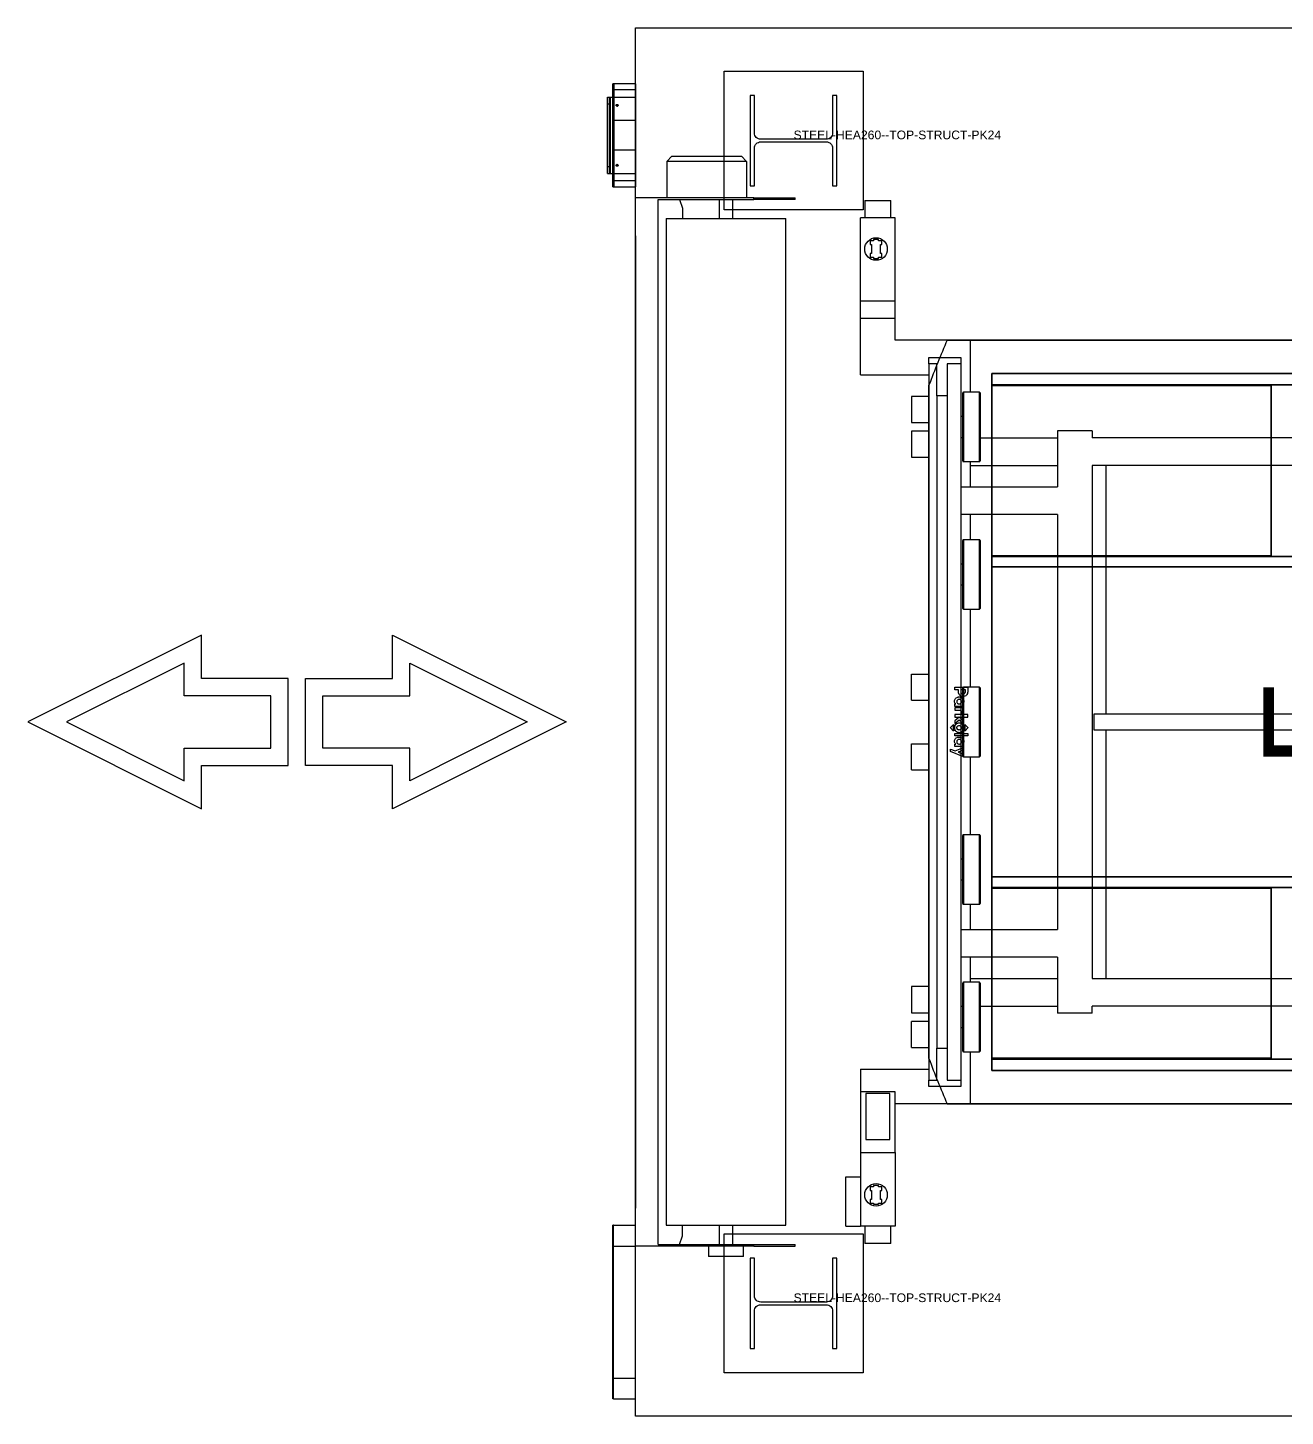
# Model space of a CAD drawing. Header units: millimetres. Extents: x 1310 to 4737, y 978 to 6132.
# Drawn here: x 2028.2 to 2390.4, y 3275 to 3675 of the extents above; entities that cross this region are included whole.
import ezdxf

# ---------------------------------------------------------------- set-up
doc = ezdxf.new("R2010")
doc.units = ezdxf.units.MM
doc.linetypes.add('PHANTOM', pattern=[12.7, 6.35, -1.27, 1.27, -1.27, 1.27, -1.27])
for name, color, linetype in [('PK24-EQUIPMENT', 150, 'Continuous'), ('PK24-LABEL', 7, 'Continuous'), ('PK24-LOGO', 7, 'Continuous'), ('PK24E', 7, 'Continuous'), ('PK24E-STRUCT-STEEL', 254, 'Continuous'), ('PKE24E-HIDDEN', 7, 'Continuous'), ('TEMEL', 3, 'Continuous')]:
    doc.layers.add(name, color=color, linetype=linetype)
for name, color, linetype, true_color in [('PK24-SYS-ROOM', 8, 'Continuous', 0x808080), ('PK24E-COMP-PALLET', 132, 'Continuous', 0x00b7c8), ('PK24E-HELPER', 253, 'PHANTOM', 0xa1a1a1), ('PK24E-SYS-LIFT', 31, 'Continuous', 0xffcc5a)]:
    doc.layers.add(name, color=color, linetype=linetype, true_color=true_color)
doc.styles.add('Impact', font='impact.ttf', dxfattribs={"height": 5})
doc.styles.get("Standard").update_dxf_attribs({"font": 'arial.ttf'})

# ---------------------------------------------------------------- blocks, each defined once
blk = doc.blocks.new('STEEL-HEA260--TOP-STRUCT-PK24')
at = {"layer": 'PK24E-STRUCT-STEEL', "color": 8, "true_color": 0x808080}
blk.add_lwpolyline([(11.25, 13), (11.25, 2.175, -0.4142136), (9.45, 0.375), (-9.45, 0.375, -0.4142136), (-11.25, 2.175), (-11.25, 13), (-12.5, 13), (-12.5, -13), (-11.25, -13), (-11.25, -2.175, -0.4142136), (-9.45, -0.375), (9.45, -0.375, -0.4142136), (11.25, -2.175), (11.25, -13), (12.5, -13), (12.5, 13)], format="xyb", close=True, dxfattribs=at)
at = {"layer": 'PKE24E-HIDDEN'}
blk.add_attdef('COMP_TYPE', (0, 0.375), '', height=2.5, dxfattribs=at)
blk = doc.blocks.new('STEEL-HEA260-WPLATE-TOP-STRUCT-PK24')
at = {"layer": 'PK24E-STRUCT-STEEL', "color": 8, "true_color": 0x808080}
blk.add_lwpolyline([(-20, 20), (20, 20), (20, -20), (-20, -20)], close=True, dxfattribs=at)
blk.add_blockref('STEEL-HEA260--TOP-STRUCT-PK24', (0, 0)).add_auto_attribs({'COMP_TYPE': 'STEEL-HEA260--TOP-STRUCT-PK24'})
blk = doc.blocks.new('ELIFT-COLUMNS--TOP-COMP-PKE24')
for p in [(-306.5, 167.5), (323.5, 167.5), (-306.5, -167.5), (323.5, -167.5)]:
    blk.add_blockref('STEEL-HEA260-WPLATE-TOP-STRUCT-PK24', p)
blk = doc.blocks.new('ELIFT---TOP-COMP-PKE24')
at = {"layer": 'PK24E-SYS-LIFT', "linetype": 'Continuous', "lineweight": 25}
for p, q in [((-286, 150.25), (-286, 145.25)), ((-286, 150.25), (-278.51, 150.25)), ((-278.51, 150.25), (-278.5, 150.25)), ((-278.5, 145.25), (-278.5, 150.25)), ((-277.25, 145.25), (-287.25, 145.25)), ((-287.25, 121.25), (-287.25, 145.25)), ((-277.25, 121.25), (-277.25, 145.25)), ((-284.4, 138.62), (-284.4, 137.52)), ((-283.48, 138.62), (-284.4, 138.62)), ((-284.4, 137.52), (-284.02, 137.52)), ((-284.02, 137.52), (-284.02, 134.98)), ((-283.48, 138.95), (-283.48, 138.62)), ((-282.02, 138.95), (-283.48, 138.95)), ((-282.02, 138.62), (-282.02, 138.95)), ((-281.1, 138.62), (-282.02, 138.62)), ((-281.48, 137.52), (-281.1, 137.52)), ((-281.48, 134.98), (-281.48, 137.52)), ((-281.1, 137.52), (-281.1, 138.62)), ((-284.4, 134.98), (-284.4, 133.88)), ((-284.02, 134.98), (-284.4, 134.98)), ((-284.4, 133.88), (-283.48, 133.88)), ((-283.48, 133.88), (-283.48, 133.55)), ((-283.48, 133.55), (-282.02, 133.55)), ((-282.02, 133.88), (-281.1, 133.88)), ((-282.02, 133.55), (-282.02, 133.88)), ((-281.1, 134.98), (-281.48, 134.98)), ((-281.1, 133.88), (-281.1, 134.98)), ((-277.25, 121.25), (-287.25, 121.25)), ((-287.25, 116.25), (-287.25, 121.25)), ((-277.25, 116.25), (-277.25, 121.25)), ((-277.25, 116.25), (-287.25, 116.25)), ((-287.25, 100), (-287.25, 116.25)), ((-277.25, 110), (-277.25, 116.25)), ((-255.5, 110), (-277.25, 110)), ((-255.5, 95), (-255.5, 110)), ((-267.5, 103.22), (-267.5, 105)), ((-267.5, 105), (-258.3, 105)), ((-258.3, 105), (-258.3, 103.22)), ((-287.25, 100), (-267.5, 100)), ((-265.25, 103.22), (-267.5, 103.22)), ((-267.5, 103.22), (-267.5, -103.22)), ((-265.25, 94), (-265.25, 103.22)), ((-258.3, 103.22), (-262.25, 103.22)), ((-262.25, 103.22), (-262.25, 94)), ((-258.3, 103.22), (-258.3, -103.22)), ((-267.5, 93.75), (-272.5, 93.75)), ((-272.5, 93.75), (-272.5, 86.25)), ((-262.25, 94), (-265.25, 94)), ((-265.25, 94), (-265.25, -94)), ((-262.25, 94), (-262.25, -94)), ((-257.8, 75.2), (-257.8, 94.8)), ((-253, 95), (-257.6, 95)), ((-257.6, 95), (-257.6, 75)), ((-253, 75), (-253, 95)), ((-252.8, 94.8), (-252.8, 75.2)), ((-272.5, 86.25), (-267.5, 86.25)), ((-257.8, 88), (-258.3, 88)), ((-267.5, 83.75), (-272.5, 83.75)), ((-272.5, 83.75), (-272.5, 76.25)), ((-258.3, 82), (-257.8, 82)), ((-252.8, 81.9), (-230.5, 81.9)), ((-230.5, 83.9), (-230.5, 67.75)), ((-220.5, 83.9), (-230.5, 83.9)), ((-220.5, 83.9), (-220.5, 81.9)), ((220.5, 81.9), (-220.5, 81.9)), ((-272.5, 76.25), (-267.5, 76.25)), ((-257.6, 75), (-253, 75)), ((-255.5, 67.75), (-255.5, 75)), ((-255.5, 73.9), (-230.5, 73.9)), ((-85.6, 73.9), (-220.5, 73.9)), ((-220.5, 73.9), (-220.5, -73.9)), ((-216.5, 2.25), (-216.5, 73.9)), ((-258.3, 67.75), (-230.5, 67.75)), ((-230.5, 59.75), (-258.3, 59.75)), ((-255.5, 52.5), (-255.5, 59.75)), ((-230.5, 59.75), (-230.5, -59.75)), ((-257.8, 32.7), (-257.8, 52.3)), ((-253, 52.5), (-257.6, 52.5)), ((-257.6, 52.5), (-257.6, 32.5)), ((-253, 32.5), (-253, 52.5)), ((-252.8, 52.3), (-252.8, 32.7)), ((-257.8, 45.5), (-258.3, 45.5)), ((-258.3, 39.5), (-257.8, 39.5)), ((-257.6, 32.5), (-253, 32.5)), ((-255.5, 10), (-255.5, 32.5)), ((-272.5, 6.25), (-272.5, 13.75)), ((-272.5, 13.75), (-267.5, 13.75)), ((-257.8, -9.8), (-257.8, 9.8)), ((-253, 10), (-257.6, 10)), ((-257.6, 10), (-257.6, -10)), ((-253, -10), (-253, 10)), ((-252.8, 9.8), (-252.8, -9.8)), ((-272.5, 6.25), (-267.5, 6.25)), ((-257.8, 3), (-258.3, 3)), ((-111.02, 2.25), (-220, 2.25)), ((-220, 2.25), (-220, -2.25)), ((-258.3, -3), (-257.8, -3)), ((-220, -2.25), (-111.02, -2.25)), ((-216.5, -73.9), (-216.5, -2.25)), ((-272.5, -6.25), (-267.5, -6.25)), ((-272.5, -13.75), (-272.5, -6.25)), ((-257.6, -10), (-253, -10)), ((-255.5, -32.5), (-255.5, -10)), ((-272.5, -13.75), (-267.5, -13.75)), ((-257.8, -52.3), (-257.8, -32.7)), ((-253, -32.5), (-257.6, -32.5)), ((-257.6, -32.5), (-257.6, -52.5)), ((-253, -52.5), (-253, -32.5)), ((-252.8, -32.7), (-252.8, -52.3)), ((-257.8, -39.5), (-258.3, -39.5)), ((-258.3, -45.5), (-257.8, -45.5)), ((-257.6, -52.5), (-253, -52.5)), ((-255.5, -59.75), (-255.5, -52.5)), ((-258.3, -59.75), (-230.5, -59.75)), ((-230.5, -67.75), (-258.3, -67.75)), ((-255.5, -75), (-255.5, -67.75)), ((-230.5, -67.75), (-230.5, -83.9)), ((-257.8, -94.8), (-257.8, -75.2)), ((-253, -75), (-257.6, -75)), ((-257.6, -75), (-257.6, -95)), ((-255.5, -73.9), (-230.5, -73.9)), ((-253, -95), (-253, -75)), ((-252.8, -75.2), (-252.8, -94.8)), ((-220.5, -73.9), (-85.6, -73.9)), ((-267.5, -76.25), (-272.5, -76.25)), ((-272.5, -76.25), (-272.5, -83.75)), ((-272.5, -83.75), (-267.5, -83.75)), ((-257.8, -82), (-258.3, -82)), ((-252.8, -81.9), (-230.5, -81.9)), ((-220.5, -83.9), (-230.5, -83.9)), ((220.5, -81.9), (-220.5, -81.9)), ((-220.5, -83.9), (-220.5, -81.9)), ((-267.5, -86.25), (-272.5, -86.25)), ((-272.5, -93.75), (-272.5, -86.25)), ((-258.3, -88), (-257.8, -88)), ((-272.5, -93.75), (-267.5, -93.75)), ((-265.25, -94), (-262.25, -94)), ((-265.25, -103.22), (-265.25, -94)), ((-262.25, -94), (-262.25, -103.22)), ((-257.6, -95), (-253, -95)), ((-255.5, -110), (-255.5, -95)), ((-287.25, -100), (-267.5, -100)), ((-287.25, -100), (-287.25, -106.55)), ((-267.5, -103.22), (-265.25, -103.22)), ((-267.5, -105), (-267.5, -103.22)), ((-262.25, -103.22), (-258.3, -103.22)), ((-258.3, -103.22), (-258.3, -105)), ((-277.25, -106.55), (-287.25, -106.55)), ((-287.25, -106.55), (-287.25, -124.05)), ((-285.7, -107), (-285.7, -120.25)), ((-278.8, -107), (-285.7, -107)), ((-278.8, -120.25), (-278.8, -107)), ((-277.25, -124.05), (-277.25, -106.55)), ((-258.3, -105), (-267.5, -105)), ((-255.5, -110), (-277.25, -110)), ((-285.7, -120.25), (-278.8, -120.25)), ((-287.25, -124.05), (-277.25, -124.05)), ((-287.25, -124.05), (-287.25, -145.25)), ((-277.25, -124.05), (-277.25, -145.25)), ((-291.45, -145.25), (-291.45, -131)), ((-291.45, -131), (-287.25, -131)), ((-284.4, -133.88), (-284.4, -134.98)), ((-283.48, -133.88), (-284.4, -133.88)), ((-284.4, -134.98), (-284.02, -134.98)), ((-284.02, -134.98), (-284.02, -137.52)), ((-283.48, -133.55), (-283.48, -133.88)), ((-282.02, -133.55), (-283.48, -133.55)), ((-282.02, -133.88), (-282.02, -133.55)), ((-281.1, -133.88), (-282.02, -133.88)), ((-281.48, -134.98), (-281.1, -134.98)), ((-281.48, -137.52), (-281.48, -134.98)), ((-281.1, -134.98), (-281.1, -133.88)), ((-284.4, -137.52), (-284.4, -138.62)), ((-284.02, -137.52), (-284.4, -137.52)), ((-284.4, -138.62), (-283.48, -138.62)), ((-283.48, -138.62), (-283.48, -138.95)), ((-283.48, -138.95), (-282.02, -138.95)), ((-282.02, -138.62), (-281.1, -138.62)), ((-282.02, -138.95), (-282.02, -138.62)), ((-281.1, -137.52), (-281.48, -137.52)), ((-281.1, -138.62), (-281.1, -137.52)), ((-291.45, -145.25), (-287.25, -145.25)), ((-277.25, -145.25), (-287.25, -145.25)), ((-286, -145.25), (-286, -150.25)), ((-278.5, -150.25), (-278.5, -145.25)), ((-280.68, -150.25), (-286, -150.25)), ((-278.5, -150.25), (-280.68, -150.25))]:
    blk.add_line(p, q, dxfattribs=at)
for centre in [(-282.75, 136.25), (-282.75, -136.25)]:
    blk.add_circle(centre, 3.25, dxfattribs=at)
for centre, start, end in [((-257.6, 94.8), 90, 180), ((-253, 94.8), 0, 90), ((-257.6, 75.2), 180, 270), ((-253, 75.2), 270, 0), ((-257.6, 52.3), 90, 180), ((-253, 52.3), 0, 90), ((-257.6, 32.7), 180, 270), ((-253, 32.7), 270, 0), ((-257.6, 9.8), 90, 180), ((-253, 9.8), 0, 90), ((-257.6, -9.8), 180, 270), ((-253, -9.8), 270, 0), ((-257.6, -32.7), 90, 180), ((-253, -32.7), 0, 90), ((-257.6, -52.3), 180, 270), ((-253, -52.3), 270, 0), ((-257.6, -75.2), 90, 180), ((-253, -75.2), 0, 90), ((-257.6, -94.8), 180, 270), ((-253, -94.8), 270, 0)]:
    blk.add_arc(centre, 0.2, start, end, dxfattribs=at)
blk.add_blockref('ELIFT-COLUMNS--TOP-COMP-PKE24', (0, 0))
blk = doc.blocks.new('LOGO----DECOR-PK24')
at = {"layer": 'PK24-LOGO'}
for p, q in [((-10, 2.13), (-8.71, 2.13)), ((-10, -1.62), (-10, 2.13)), ((-9.29, 1.47), (-9.29, 0.11)), ((-8.76, 1.47), (-9.29, 1.47)), ((-9.29, 0.11), (-8.76, 0.11)), ((-8.61, 1.46), (-8.76, 1.47)), ((-8.76, 0.11), (-8.61, 0.13)), ((-8.71, 2.13), (-8.43, 2.11)), ((-8.48, 1.42), (-8.61, 1.46)), ((-8.61, 0.13), (-8.48, 0.17)), ((-8.36, 1.35), (-8.48, 1.42)), ((-8.48, 0.17), (-8.36, 0.23)), ((-8.43, 2.11), (-8.3, 2.07)), ((-8.26, 1.27), (-8.36, 1.35)), ((-8.36, 0.23), (-8.26, 0.31)), ((-8.3, 2.07), (-8.17, 2.03)), ((-8.19, 1.17), (-8.26, 1.27)), ((-8.26, 0.31), (-8.19, 0.41)), ((-8.13, 1.05), (-8.19, 1.17)), ((-8.19, 0.41), (-8.13, 0.53)), ((-8.17, 2.03), (-7.94, 1.9)), ((-8.09, 0.93), (-8.13, 1.05)), ((-8.13, 0.53), (-8.09, 0.66)), ((-8.08, 0.79), (-8.09, 0.93)), ((-8.09, 0.66), (-8.08, 0.79)), ((-7.94, 1.9), (-7.74, 1.74)), ((-7.74, 1.74), (-7.58, 1.55)), ((-7.58, 0.04), (-7.74, -0.16)), ((-7.58, 1.55), (-7.46, 1.32)), ((-7.46, 0.27), (-7.58, 0.04)), ((-7.46, 1.32), (-7.38, 1.06)), ((-7.38, 0.52), (-7.46, 0.27)), ((-7.38, 1.06), (-7.36, 0.79)), ((-7.36, 0.79), (-7.38, 0.52)), ((-7.19, -0.02), (-7.16, 0.13)), ((-7.16, 0.13), (-7.11, 0.26)), ((-7.11, 0.26), (-6.98, 0.49)), ((-6.98, 0.49), (-6.82, 0.68)), ((-6.82, 0.68), (-6.62, 0.82)), ((-6.62, 0.82), (-6.41, 0.92)), ((-6.42, 0.06), (-6.48, -0.05)), ((-6.33, 0.17), (-6.42, 0.06)), ((-6.41, 0.92), (-6.19, 0.98)), ((-6.23, 0.25), (-6.33, 0.17)), ((-6.11, 0.31), (-6.23, 0.25)), ((-6.19, 0.98), (-5.97, 1)), ((-5.98, 0.35), (-6.11, 0.31)), ((-5.84, 0.36), (-5.98, 0.35)), ((-5.97, 1), (-5.74, 0.98)), ((-5.71, 0.35), (-5.84, 0.36)), ((-5.74, 0.98), (-5.53, 0.92)), ((-5.58, 0.31), (-5.71, 0.35)), ((-5.47, 0.24), (-5.58, 0.31)), ((-5.53, 0.92), (-5.35, 0.82)), ((-5.37, 0.16), (-5.47, 0.24)), ((-5.29, 0.06), (-5.37, 0.16)), ((-5.35, 0.82), (-5.21, 0.7)), ((-5.23, -0.06), (-5.29, 0.06)), ((-5.21, 0.7), (-5.21, 0.95)), ((-5.21, 0.95), (-4.5, 0.95)), ((-4.5, 0.95), (-4.5, -1.62)), ((-3.41, 0.95), (-4.11, 0.95)), ((-4.11, 0.95), (-4.11, -1.62)), ((-3.41, 0.53), (-3.41, 0.95)), ((-3.36, 0.62), (-3.41, 0.53)), ((-3.37, -0.03), (-3.32, 0.06)), ((-3.29, 0.71), (-3.36, 0.62)), ((-3.32, 0.06), (-3.26, 0.13)), ((-3.22, 0.78), (-3.29, 0.71)), ((-3.26, 0.13), (-3.19, 0.19)), ((-3.14, 0.84), (-3.22, 0.78)), ((-3.19, 0.19), (-3.11, 0.23)), ((-3.05, 0.89), (-3.14, 0.84)), ((-3.11, 0.23), (-3.02, 0.26)), ((-2.94, 0.92), (-3.05, 0.89)), ((-3.02, 0.26), (-2.92, 0.27)), ((-2.83, 0.94), (-2.94, 0.92)), ((-2.92, 0.27), (-2.42, 0.27)), ((-2.7, 0.95), (-2.83, 0.94)), ((-2.42, 0.95), (-2.7, 0.95)), ((-2.42, 0.27), (-2.42, 0.95)), ((-1.42, 2.13), (-2.13, 2.13)), ((-2.13, 2.13), (-2.13, -1.62)), ((-1.42, -1.62), (-1.42, 2.13)), ((-0.37, 0.95), (-1.42, -0.33)), ((-0.61, -0.33), (0.44, 0.95)), ((0.44, 0.95), (-0.37, 0.95)), ((0.44, 0.19), (0.36, -0.06)), ((0.56, 0.41), (0.44, 0.19)), ((0.72, 0.61), (0.56, 0.41)), ((0.92, 0.77), (0.72, 0.61)), ((0.77, 1.32), (0.79, 1.37)), ((0.78, 1.26), (0.77, 1.32)), ((0.81, 1.24), (0.78, 1.26)), ((0.79, 1.37), (1.61, 2.19)), ((0.85, 1.23), (0.81, 1.24)), ((0.89, 1.24), (0.85, 1.23)), ((1.07, 1.32), (0.89, 1.24)), ((1.15, 0.9), (0.92, 0.77)), ((1.27, 1.37), (1.07, 1.32)), ((1.07, -0.08), (1.13, 0.03)), ((1.13, 0.03), (1.21, 0.12)), ((1.4, 0.98), (1.15, 0.9)), ((1.21, 0.12), (1.3, 0.2)), ((1.46, 1.41), (1.27, 1.37)), ((1.3, 0.2), (1.41, 0.26)), ((1.67, 1), (1.4, 0.98)), ((1.41, 0.26), (1.54, 0.3)), ((1.67, 1.42), (1.46, 1.41)), ((1.54, 0.3), (1.67, 0.31)), ((1.61, 2.19), (1.67, 2.21)), ((1.67, 2.21), (1.73, 2.19)), ((1.87, 1.41), (1.67, 1.42)), ((1.94, 0.98), (1.67, 1)), ((1.67, 0.31), (1.8, 0.3)), ((1.73, 2.19), (2.54, 1.37)), ((1.8, 0.3), (1.92, 0.26)), ((2.07, 1.37), (1.87, 1.41)), ((1.92, 0.26), (2.03, 0.2)), ((2.19, 0.9), (1.94, 0.98)), ((2.03, 0.2), (2.13, 0.12)), ((2.26, 1.32), (2.07, 1.37)), ((2.13, 0.12), (2.2, 0.03)), ((2.41, 0.77), (2.19, 0.9)), ((2.2, 0.03), (2.26, -0.08)), ((2.45, 1.24), (2.26, 1.32)), ((2.61, 0.61), (2.41, 0.77)), ((2.48, 1.23), (2.45, 1.24)), ((2.52, 1.24), (2.48, 1.23)), ((2.55, 1.26), (2.52, 1.24)), ((2.54, 1.37), (2.57, 1.32)), ((2.57, 1.32), (2.55, 1.26)), ((2.78, 0.41), (2.61, 0.61)), ((2.9, 0.19), (2.78, 0.41)), ((2.98, -0.06), (2.9, 0.19)), ((3.31, 2.13), (4.01, 2.13)), ((3.31, -1.62), (3.31, 2.13)), ((4.01, 2.13), (4.01, -1.62)), ((4.37, -0.02), (4.4, 0.13)), ((4.4, 0.13), (4.45, 0.26)), ((4.45, 0.26), (4.58, 0.49)), ((4.58, 0.49), (4.74, 0.68)), ((4.74, 0.68), (4.93, 0.82)), ((4.93, 0.82), (5.15, 0.92)), ((5.14, 0.06), (5.08, -0.05)), ((5.23, 0.17), (5.14, 0.06)), ((5.15, 0.92), (5.37, 0.98)), ((5.33, 0.25), (5.23, 0.17)), ((5.45, 0.31), (5.33, 0.25)), ((5.37, 0.98), (5.59, 1)), ((5.58, 0.35), (5.45, 0.31)), ((5.72, 0.36), (5.58, 0.35)), ((5.59, 1), (5.82, 0.98)), ((5.85, 0.35), (5.72, 0.36)), ((5.82, 0.98), (6.03, 0.92)), ((5.98, 0.31), (5.85, 0.35)), ((6.09, 0.24), (5.98, 0.31)), ((6.03, 0.92), (6.21, 0.82)), ((6.19, 0.16), (6.09, 0.24)), ((6.27, 0.06), (6.19, 0.16)), ((6.21, 0.82), (6.35, 0.7)), ((6.32, -0.06), (6.27, 0.06)), ((6.35, 0.7), (6.35, 0.95)), ((6.35, 0.95), (7.06, 0.95)), ((7.06, 0.95), (7.06, -1.62)), ((8.33, -1.51), (7.31, 0.95)), ((7.31, 0.95), (8.05, 0.95)), ((8.05, 0.95), (8.68, -0.63)), ((10, 0.95), (8.51, -2.81)), ((8.68, -0.63), (9.27, 0.95)), ((9.27, 0.95), (10, 0.95)), ((-9.29, -1.62), (-10, -1.62)), ((-8.71, -0.55), (-9.29, -0.55)), ((-9.29, -0.55), (-9.29, -1.62)), ((-8.43, -0.52), (-8.71, -0.55)), ((-8.3, -0.49), (-8.43, -0.52)), ((-8.17, -0.44), (-8.3, -0.49)), ((-7.94, -0.32), (-8.17, -0.44)), ((-7.74, -0.16), (-7.94, -0.32)), ((-7.22, -0.33), (-7.21, -0.17)), ((-7.21, -0.5), (-7.22, -0.33)), ((-7.21, -0.17), (-7.19, -0.02)), ((-7.19, -0.65), (-7.21, -0.5)), ((-7.16, -0.79), (-7.19, -0.65)), ((-7.1, -0.92), (-7.16, -0.79)), ((-6.97, -1.15), (-7.1, -0.92)), ((-6.81, -1.34), (-6.97, -1.15)), ((-6.62, -1.48), (-6.81, -1.34)), ((-6.41, -1.59), (-6.62, -1.48)), ((-6.52, -0.18), (-6.53, -0.33)), ((-6.53, -0.33), (-6.52, -0.47)), ((-6.48, -0.05), (-6.52, -0.18)), ((-6.52, -0.47), (-6.48, -0.6)), ((-6.48, -0.6), (-6.42, -0.72)), ((-6.42, -0.72), (-6.33, -0.82)), ((-6.19, -1.65), (-6.41, -1.59)), ((-6.33, -0.82), (-6.23, -0.9)), ((-6.23, -0.9), (-6.11, -0.97)), ((-5.98, -1.67), (-6.19, -1.65)), ((-6.11, -0.97), (-5.98, -1.01)), ((-5.98, -1.01), (-5.84, -1.02)), ((-5.74, -1.65), (-5.98, -1.67)), ((-5.84, -1.02), (-5.71, -1.01)), ((-5.53, -1.57), (-5.74, -1.65)), ((-5.71, -1.01), (-5.58, -0.97)), ((-5.58, -0.97), (-5.47, -0.9)), ((-5.35, -1.47), (-5.53, -1.57)), ((-5.47, -0.9), (-5.37, -0.82)), ((-5.37, -0.82), (-5.29, -0.72)), ((-5.21, -1.33), (-5.35, -1.47)), ((-5.29, -0.72), (-5.23, -0.6)), ((-5.2, -0.19), (-5.23, -0.06)), ((-5.23, -0.6), (-5.2, -0.47)), ((-5.21, -1.62), (-5.21, -1.33)), ((-5.21, -1.33), (-5.21, -1.33)), ((-4.5, -1.62), (-5.21, -1.62)), ((-5.19, -0.33), (-5.2, -0.19)), ((-5.2, -0.47), (-5.19, -0.33)), ((-4.11, -1.62), (-3.41, -1.62)), ((-3.41, -0.21), (-3.4, -0.12)), ((-3.41, -1.62), (-3.41, -0.21)), ((-3.4, -0.12), (-3.37, -0.03)), ((-2.13, -1.62), (-1.42, -1.62)), ((-1.42, -0.33), (-0.37, -1.62)), ((0.44, -1.62), (-0.61, -0.33)), ((-0.37, -1.62), (0.44, -1.62)), ((0.36, -0.06), (0.33, -0.33)), ((0.33, -0.33), (0.36, -0.6)), ((0.36, -0.6), (0.44, -0.85)), ((0.44, -0.85), (0.56, -1.08)), ((0.56, -1.08), (0.72, -1.28)), ((0.72, -1.28), (0.92, -1.44)), ((0.77, -1.98), (0.78, -1.93)), ((0.79, -2.04), (0.77, -1.98)), ((0.78, -1.93), (0.81, -1.9)), ((1.61, -2.85), (0.79, -2.04)), ((0.81, -1.9), (0.85, -1.89)), ((0.85, -1.89), (0.89, -1.9)), ((0.89, -1.9), (1.07, -1.98)), ((0.92, -1.44), (1.15, -1.56)), ((1.02, -0.33), (1.03, -0.2)), ((1.03, -0.46), (1.02, -0.33)), ((1.03, -0.2), (1.07, -0.08)), ((1.07, -0.59), (1.03, -0.46)), ((1.13, -0.7), (1.07, -0.59)), ((1.07, -1.98), (1.27, -2.04)), ((1.21, -0.79), (1.13, -0.7)), ((1.15, -1.56), (1.4, -1.64)), ((1.3, -0.87), (1.21, -0.79)), ((1.27, -2.04), (1.46, -2.07)), ((1.41, -0.93), (1.3, -0.87)), ((1.4, -1.64), (1.67, -1.67)), ((1.54, -0.97), (1.41, -0.93)), ((1.46, -2.07), (1.67, -2.09)), ((1.67, -0.98), (1.54, -0.97)), ((1.67, -2.88), (1.61, -2.85)), ((1.8, -0.97), (1.67, -0.98)), ((1.67, -1.67), (1.94, -1.64)), ((1.67, -2.09), (1.87, -2.07)), ((1.73, -2.85), (1.67, -2.88)), ((2.54, -2.04), (1.73, -2.85)), ((1.92, -0.93), (1.8, -0.97)), ((1.87, -2.07), (2.07, -2.04)), ((2.03, -0.87), (1.92, -0.93)), ((1.94, -1.64), (2.19, -1.56)), ((2.13, -0.79), (2.03, -0.87)), ((2.07, -2.04), (2.26, -1.98)), ((2.2, -0.7), (2.13, -0.79)), ((2.19, -1.56), (2.41, -1.44)), ((2.26, -0.59), (2.2, -0.7)), ((2.26, -0.08), (2.3, -0.2)), ((2.3, -0.46), (2.26, -0.59)), ((2.26, -1.98), (2.45, -1.9)), ((2.3, -0.2), (2.31, -0.33)), ((2.31, -0.33), (2.3, -0.46)), ((2.41, -1.44), (2.61, -1.28)), ((2.45, -1.9), (2.48, -1.89)), ((2.48, -1.89), (2.52, -1.9)), ((2.52, -1.9), (2.55, -1.93)), ((2.57, -1.98), (2.54, -2.04)), ((2.55, -1.93), (2.57, -1.98)), ((2.61, -1.28), (2.78, -1.08)), ((2.78, -1.08), (2.9, -0.85)), ((2.9, -0.85), (2.98, -0.6)), ((3, -0.33), (2.98, -0.06)), ((2.98, -0.6), (3, -0.33)), ((4.01, -1.62), (3.31, -1.62)), ((4.34, -0.17), (4.37, -0.02)), ((4.34, -0.33), (4.34, -0.17)), ((4.34, -0.5), (4.34, -0.33)), ((4.37, -0.65), (4.34, -0.5)), ((4.4, -0.79), (4.37, -0.65)), ((4.46, -0.92), (4.4, -0.79)), ((4.59, -1.15), (4.46, -0.92)), ((4.75, -1.34), (4.59, -1.15)), ((4.94, -1.48), (4.75, -1.34)), ((5.15, -1.59), (4.94, -1.48)), ((5.04, -0.18), (5.03, -0.33)), ((5.03, -0.33), (5.04, -0.47)), ((5.08, -0.05), (5.04, -0.18)), ((5.04, -0.47), (5.08, -0.6)), ((5.08, -0.6), (5.14, -0.72)), ((5.14, -0.72), (5.23, -0.82)), ((5.37, -1.65), (5.15, -1.59)), ((5.23, -0.82), (5.33, -0.9)), ((5.33, -0.9), (5.45, -0.97)), ((5.58, -1.67), (5.37, -1.65)), ((5.45, -0.97), (5.58, -1.01)), ((5.58, -1.01), (5.72, -1.02)), ((5.81, -1.65), (5.58, -1.67)), ((5.72, -1.02), (5.85, -1.01)), ((6.03, -1.57), (5.81, -1.65)), ((5.85, -1.01), (5.98, -0.97)), ((5.98, -0.97), (6.09, -0.9)), ((6.21, -1.47), (6.03, -1.57)), ((6.09, -0.9), (6.19, -0.82)), ((6.19, -0.82), (6.27, -0.72)), ((6.35, -1.33), (6.21, -1.47)), ((6.27, -0.72), (6.32, -0.6)), ((6.36, -0.19), (6.32, -0.06)), ((6.32, -0.6), (6.36, -0.47)), ((6.35, -1.62), (6.35, -1.33)), ((6.35, -1.33), (6.35, -1.33)), ((7.06, -1.62), (6.35, -1.62)), ((6.37, -0.33), (6.36, -0.19)), ((6.36, -0.47), (6.37, -0.33)), ((7.8, -2.81), (8.33, -1.51)), ((8.51, -2.81), (7.8, -2.81))]:
    blk.add_line(p, q, dxfattribs=at)
blk = doc.blocks.new('*U7')
at = {"layer": 'PK24E-COMP-PALLET'}
for p, q in [((262.27, 110), (-262.27, 110)), ((-249.45, -100.42), (-249.45, 100.42)), ((249.45, 100.42), (-249.45, 100.42)), ((-267.5, -96.99), (-267.5, 96.99)), ((249.45, 97.11), (-249.45, 97.11)), ((-168.92, 96.89), (-249.45, 96.89)), ((-168.92, 47.89), (-168.92, 96.89)), ((-168.92, 47.89), (-249.45, 47.89)), ((249.45, 47.67), (-249.45, 47.67)), ((249.45, 44.65), (-249.45, 44.65)), ((249.45, -44.65), (-249.45, -44.65)), ((249.45, -47.67), (-249.45, -47.67)), ((-168.92, -47.89), (-249.45, -47.89)), ((-168.92, -96.89), (-168.92, -47.89)), ((-168.92, -96.89), (-249.45, -96.89)), ((249.45, -97.11), (-249.45, -97.11)), ((249.45, -100.42), (-249.45, -100.42)), ((262.27, -110), (-262.27, -110))]:
    blk.add_line(p, q, dxfattribs=at)
for start, end in [(156.6469, 159.5434), (200.4566, 203.3531)]:
    blk.add_arc((-7.5, 0), 277.5, start, end, dxfattribs=at)
at = {"linetype": 'Continuous', "rotation": 270}
blk.add_blockref('LOGO----DECOR-PK24', (-258.48, 0), dxfattribs=at)
blk = doc.blocks.new('ELIFT---TOP-SYS-PKE24')
blk.add_blockref('ELIFT---TOP-COMP-PKE24', (0, 0))
at = {"layer": 'PK24E'}
blk.add_blockref('*U7', (0, 0), dxfattribs=at)
at = {"layer": 'PK24-LABEL', "insert": (-150, 0), "char_height": 20, "attachment_point": 5, "style": 'Impact'}
blk.add_mtext_dynamic_manual_height_columns('LIFT', width=46.1333, gutter_width=12.5, heights=[0], dxfattribs=at)
blk = doc.blocks.new('ROOM-ARROWLIGHT--TOP-COMP-PK24')
at = {"layer": 'PK24-EQUIPMENT', "color": 3}
for p, q in [((-55, 6.3), (-55, 6.5)), ((-55, 6.5), (-49, 6.5)), ((-55, 6.3), (-49, 6.3)), ((-55, 6.29), (-49, 6.29)), ((-54.8, 6.29), (-54.8, 6.3)), ((-49, 6.3), (-49, 6.5)), ((-49, 6.5), (-11, 6.5)), ((-49, 6.3), (-11, 6.3)), ((-49, 6.29), (-49, 6.3)), ((-49, 6.29), (-11, 6.29)), ((-11, 6.3), (-11, 6.5)), ((-11, 6.5), (-5, 6.5)), ((-11, 6.3), (-5, 6.3)), ((-11, 6.29), (-11, 6.3)), ((-11, 6.29), (-5, 6.29)), ((-5.2, 6.29), (-5.2, 6.3)), ((-5, 6.3), (-5, 6.5))]:
    blk.add_line(p, q, dxfattribs=at)
at = {"layer": 'PK24-EQUIPMENT'}
for p, q in [((-55, 6.29), (-55, 0)), ((-49, 6.29), (-49, 0)), ((-11, 6.29), (-11, 0)), ((-5, 6.29), (-5, 0)), ((-55, 0), (-49, 0)), ((-49, 0), (-11, 0)), ((-11, 0), (-5, 0))]:
    blk.add_line(p, q, dxfattribs=at)
at = {"layer": 'PK24E-HELPER'}
blk.add_point((0, 0), dxfattribs=at)
blk = doc.blocks.new('ROOM-INFODISP--TOP-COMP-PK24')
at = {"layer": 'PK24-EQUIPMENT', "color": 1}
for p, q in [((18.02, 8.1), (20.01, 8.1)), ((18.02, 8.1), (18.02, 7.5)), ((20.01, 8.1), (20.01, 7.5)), ((20.01, 8.1), (38.01, 8.1)), ((38.01, 7.5), (38.01, 8.1)), ((38.01, 8.1), (40, 8.1)), ((40, 8.1), (40, 7.5)), ((18.01, 7.5), (40.01, 7.5))]:
    blk.add_line(p, q, dxfattribs=at)
at = {"layer": 'PK24-EQUIPMENT'}
for p, q in [((18.01, 7.5), (18.01, 7.2)), ((18.01, 7.2), (18.01, 0)), ((18.01, 7.2), (40.01, 7.2)), ((18.01, 7.2), (40.01, 7.2)), ((18.21, 7.2), (18.21, 7.2)), ((39.81, 7.2), (39.81, 7.2)), ((40.01, 7.5), (40.01, 7.2)), ((40.01, 7.2), (40.01, 0)), ((18.01, 0), (40.01, 0))]:
    blk.add_line(p, q, dxfattribs=at)
at = {"layer": 'PK24E-HELPER'}
blk.add_point((0, 0), dxfattribs=at)
blk = doc.blocks.new('ROOM-LIGHT--TOP-COMP-PK24')
at = {"layer": 'PK24-EQUIPMENT', "color": 3}
for p, q in [((14.17, 6.5), (14.17, 6.25)), ((14.17, 6.5), (15.93, 6.5)), ((15.93, 6.25), (14.17, 6.25)), ((15.93, 6.25), (15.93, 6.5)), ((15.93, 6.5), (24.77, 6.5)), ((24.77, 6.25), (15.93, 6.25)), ((24.77, 6.25), (24.77, 6.5)), ((24.77, 6.5), (33.25, 6.5)), ((33.25, 6.25), (24.77, 6.25)), ((33.25, 6.25), (33.25, 6.5)), ((33.25, 6.5), (42.09, 6.5)), ((42.09, 6.25), (33.25, 6.25)), ((42.09, 6.25), (42.09, 6.5)), ((42.09, 6.5), (43.85, 6.5)), ((43.85, 6.25), (42.09, 6.25)), ((43.85, 6.25), (43.85, 6.5))]:
    blk.add_line(p, q, dxfattribs=at)
at = {"layer": 'PK24-EQUIPMENT'}
for p, q in [((14.17, 6.25), (14.17, 0)), ((15.93, 0), (15.93, 6.25)), ((24.77, 0), (24.77, 6.25)), ((33.25, 0), (33.25, 6.25)), ((42.09, 0), (42.09, 6.25)), ((43.85, 0), (43.85, 6.25)), ((15.93, 0), (14.17, 0)), ((24.77, 0), (15.93, 0)), ((33.25, 0), (24.77, 0)), ((42.09, 0), (33.25, 0)), ((43.85, 0), (42.09, 0))]:
    blk.add_line(p, q, dxfattribs=at)
at = {"layer": 'PK24-EQUIPMENT', "flags": 128}
for points in [[(20.12, 5.3), (20.13, 5.4), (20.16, 5.49), (20.21, 5.56), (20.28, 5.61), (20.35, 5.62), (20.42, 5.61), (20.48, 5.56), (20.53, 5.49), (20.57, 5.4), (20.58, 5.3), (20.57, 5.2), (20.53, 5.11), (20.48, 5.04), (20.42, 4.99), (20.35, 4.98), (20.28, 4.99), (20.21, 5.04), (20.16, 5.11), (20.13, 5.2), (20.12, 5.3)], [(20.26, 5.3), (20.27, 5.22), (20.3, 5.15), (20.35, 5.1), (20.4, 5.08), (20.46, 5.08), (20.51, 5.12), (20.55, 5.18), (20.57, 5.26), (20.57, 5.34), (20.55, 5.42), (20.51, 5.48), (20.46, 5.52), (20.4, 5.52), (20.35, 5.5), (20.3, 5.45), (20.27, 5.38), (20.26, 5.3)], [(37.44, 5.3), (37.45, 5.4), (37.49, 5.49), (37.54, 5.56), (37.6, 5.61), (37.67, 5.62), (37.74, 5.61), (37.81, 5.56), (37.86, 5.49), (37.89, 5.4), (37.9, 5.3), (37.89, 5.2), (37.86, 5.11), (37.81, 5.04), (37.74, 4.99), (37.67, 4.98), (37.6, 4.99), (37.54, 5.04), (37.49, 5.11), (37.45, 5.2), (37.44, 5.3)], [(37.44, 5.3), (37.45, 5.22), (37.48, 5.15), (37.53, 5.1), (37.59, 5.08), (37.65, 5.08), (37.7, 5.12), (37.74, 5.18), (37.76, 5.26), (37.76, 5.34), (37.74, 5.42), (37.7, 5.48), (37.65, 5.52), (37.59, 5.52), (37.53, 5.5), (37.48, 5.45), (37.45, 5.38), (37.44, 5.3)], [(37.58, 5.52), (37.61, 5.52), (37.66, 5.48), (37.7, 5.42), (37.72, 5.34), (37.72, 5.26), (37.7, 5.18), (37.66, 5.12), (37.61, 5.08), (37.58, 5.08)]]:
    blk.add_lwpolyline(points, dxfattribs=at)
at = {"layer": 'PK24-EQUIPMENT'}
for centre, radius, start, end in [((20.5, 5.32), 0.211, 108.8771, 186.6163), ((20.5, 5.28), 0.211, 173.3837, 251.1229), ((20.59, 5.32), 0.226, 121.964, 185.0205), ((20.59, 5.28), 0.226, 174.9795, 238.036), ((37.4, 5.3), 0.257, 304.3155, 55.6845)]:
    blk.add_arc(centre, radius, start, end, dxfattribs=at)
at = {"layer": 'PK24E-HELPER'}
blk.add_point((0, 0), dxfattribs=at)
blk = doc.blocks.new('*U40')
at = {"layer": 'PK24E-COMP-PALLET'}
for p, q in [((262.27, 110), (-262.27, 110)), ((249.45, 100.42), (-249.45, 100.42)), ((249.45, -100.42), (249.45, 100.42)), ((249.45, 97.11), (-249.45, 97.11)), ((168.92, 47.89), (168.92, 96.89)), ((249.45, 96.89), (168.92, 96.89)), ((267.5, -96.99), (267.5, 96.99)), ((249.45, 47.67), (-249.45, 47.67)), ((249.45, 44.65), (-249.45, 44.65)), ((249.45, 47.89), (168.92, 47.89)), ((249.45, -44.65), (-249.45, -44.65)), ((249.45, -47.67), (-249.45, -47.67)), ((168.92, -96.89), (168.92, -47.89)), ((249.45, -47.89), (168.92, -47.89)), ((249.45, -97.11), (-249.45, -97.11)), ((249.45, -96.89), (168.92, -96.89)), ((249.45, -100.42), (-249.45, -100.42)), ((262.27, -110), (-262.27, -110))]:
    blk.add_line(p, q, dxfattribs=at)
for start, end in [(20.4566, 23.3531), (336.6469, 339.5434)]:
    blk.add_arc((7.5, 0), 277.5, start, end, dxfattribs=at)
at = {"linetype": 'Continuous', "rotation": 90}
blk.add_blockref('LOGO----DECOR-PK24', (258.48, 0), dxfattribs=at)
blk = doc.blocks.new('ROOM-CARDOOR--TOP-COMP-PK24')
at = {"layer": 'PK24-EQUIPMENT'}
for p, q in [((-151, -34.04), (-151, 0)), ((140, 0), (-140, 0)), ((151, -34.04), (151, 0)), ((-150.5, -6.5), (-150.5, -34.04)), ((-150.5, -6.5), (150.5, -6.5)), ((150.5, -6.5), (150.5, -34.04)), ((145, -8.81), (-145, -8.81)), ((-145, -8.81), (-145, -43.31)), ((145, -8.81), (145, -43.31)), ((161.5, -9), (151, -9)), ((161.5, -32), (161.5, -9)), ((163, -10.5), (161.5, -9)), ((163, -10.5), (163, -30.5)), ((-150.5, -12.64), (-148, -13.55)), ((-148, -13.55), (-145, -13.55)), ((148, -13.55), (145, -13.55)), ((150.5, -12.64), (148, -13.55)), ((-151, -21.06), (-154, -21.06)), ((-154, -26.06), (-154, -21.06)), ((-154, -31.06), (-154, -26.06)), ((-145, -24.06), (-150.5, -24.06)), ((150.5, -24.06), (145, -24.06)), ((-154, -31.06), (-151, -31.06)), ((-150.5, -28.06), (-145, -28.06)), ((145, -28.06), (150.5, -28.06)), ((161.5, -32), (151, -32)), ((163, -30.5), (161.5, -32)), ((-151, -34.04), (-150.5, -34.04)), ((-151, -34.04), (-151, -46)), ((-150.5, -34.04), (-150.5, -46)), ((150.5, -34.04), (151, -34.04)), ((150.5, -46), (150.5, -34.04)), ((151, -34.04), (151, -46)), ((-145, -43.31), (145, -43.31)), ((-151, -46), (-150.5, -46)), ((150.5, -46), (151, -46))]:
    blk.add_line(p, q, dxfattribs=at)
blk = doc.blocks.new('ROOMARROW---TOP-DECOR-PK24')
at = {"layer": 'PK24E', "color": 251, "true_color": 0x636466}
blk.add_lwpolyline([(0, 0), (50, -25), (50, -12.5), (75, -12.5), (75, 12.5), (50, 12.5), (50, 25), (0, 0)], dxfattribs=at)
at = {"layer": 'PK24E', "color": 31, "true_color": 0xfecc66}
blk.add_lwpolyline([(11.18, 0), (45, -16.91), (45, -7.5), (70, -7.5), (70, 7.5), (45, 7.5), (45, 16.91)], close=True, dxfattribs=at)
blk = doc.blocks.new('ROOM-DIBAJI--TOP-SYS-PKE24')
at = {"layer": 'PK24-SYS-ROOM'}
blk.add_lwpolyline([(-352.02, -200), (-352.02, 200), (347.98, 200), (347.98, -200)], close=True, dxfattribs=at)
for name, p, rotation in [('ROOM-INFODISP--TOP-COMP-PK24', (-352.02, 140), 90), ('ROOM-LIGHT--TOP-COMP-PK24', (-352.02, 140), 90), ('ROOM-CARDOOR--TOP-COMP-PK24', (-352.02, 0), 90), ('*U40', (0, 0), 180), ('ROOM-ARROWLIGHT--TOP-COMP-PK24', (-352.02, -140), 90)]:
    blk.add_blockref(name, p, dxfattribs=dict(at, rotation=rotation))
blk.add_blockref('ROOMARROW---TOP-DECOR-PK24', (-527.02, 0), dxfattribs=at)
at = {"layer": 'PK24-SYS-ROOM', "xscale": -1}
blk.add_blockref('ROOMARROW---TOP-DECOR-PK24', (-372.02, 0), dxfattribs=at)

msp = doc.modelspace()

# ---------------------------------------------------------------- block references
msp.add_blockref('ROOM-DIBAJI--TOP-SYS-PKE24', (2555.27, 3475.05))
at = {"layer": 'TEMEL'}
msp.add_blockref('ELIFT---TOP-SYS-PKE24', (2555.27, 3475.05), dxfattribs=at)

doc.saveas('drawing.dxf')
